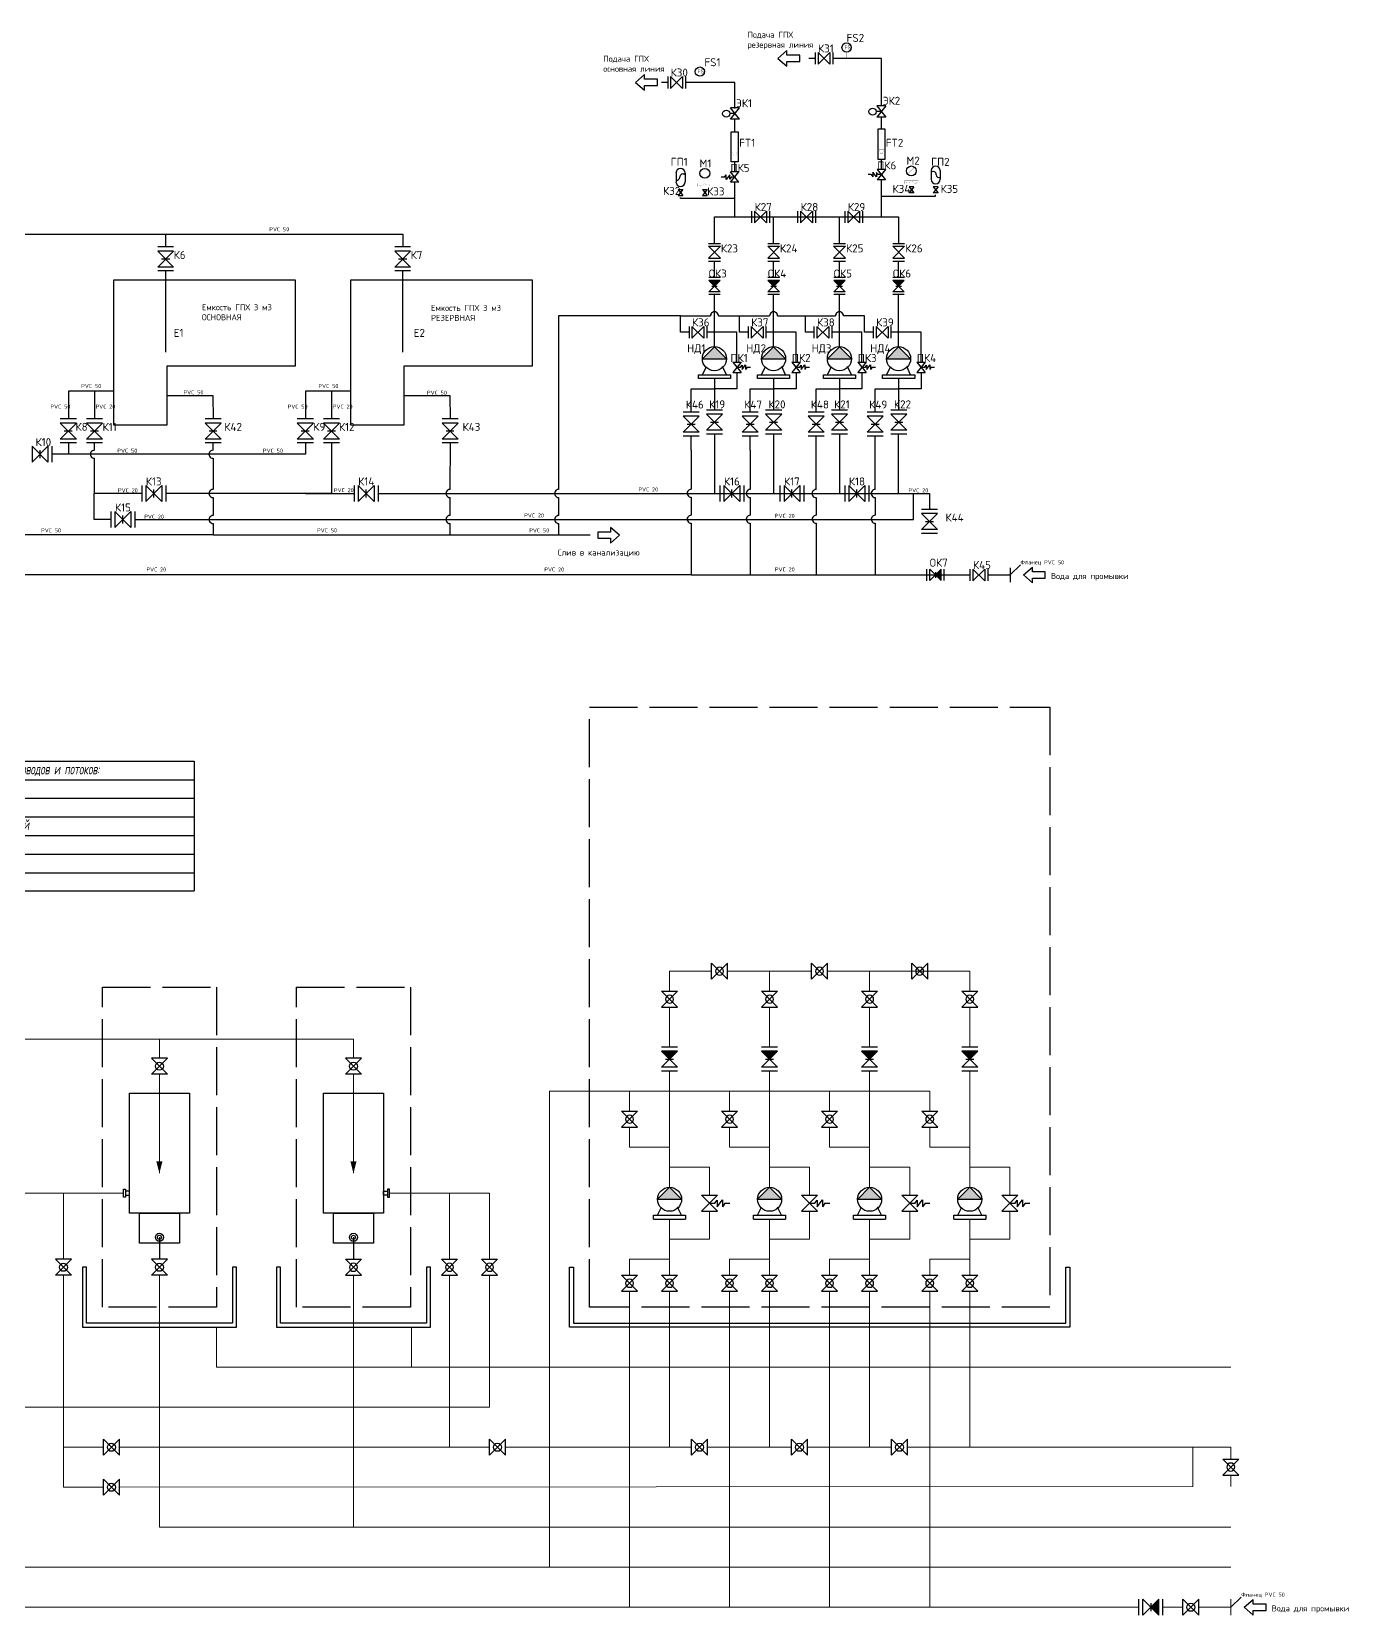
# Model space of a CAD drawing. Header units: inches. Extents: x -4741 to 102479, y -22242 to 39392.
# Drawn here: x 14401 to 47280, y -22242 to 17348 of the extents above; entities that cross this region are included whole.
import ezdxf

# ---------------------------------------------------------------- set-up
doc = ezdxf.new("R2010")
doc.units = ezdxf.units.IN
doc.header["$MEASUREMENT"] = 0
doc.linetypes.add('ACAD_ISO02W100', pattern=[15, 12, -3])
for name, color, linetype in [('PDF _0', 7, 'Continuous'), ('PDF _Надписи', 7, 'Continuous'), ('система', 1, 'Continuous')]:
    doc.layers.add(name, color=color, linetype=linetype)
for name, color, linetype, lineweight, true_color in [('В1+', 7, 'Continuous', 0, 0x0080ff), ('К1+', 7, 'Continuous', 0, 0xc85014), ('К2+', 7, 'Continuous', 0, 0xf0503c), ('К3+', 7, 'Continuous', 0, 0x823c3c), ('Р1+', 7, 'Continuous', 0, 0xff0080), ('Р2+', 7, 'Continuous', 0, 0xff80ff)]:
    doc.layers.add(name, color=color, linetype=linetype, lineweight=lineweight, true_color=true_color)
doc.styles.add('Eskd знаки', font='eskd.shx', dxfattribs={"width": 0.8, "oblique": 10})
doc.styles.add('Simplex25.085.15', font='isocpeur.ttf', dxfattribs={"height": 2.5})
doc.styles.add('гостб', font='', dxfattribs={"height": 2.5})
doc.styles.get('гостб').set_extended_font_data('GOST type B')

# ---------------------------------------------------------------- blocks, each defined once
blk = doc.blocks.new('Ёмкость №2')
for points in [[(-750, 1500), (750, 1500), (750, -1500), (-750, -1500)], [(750, -950), (850, -950), (850, -1050), (750, -1050)], [(900, -900), (850, -900), (850, -1100), (900, -1100)], [(-500, -1500), (500, -1500), (500, -2250), (-500, -2250)]]:
    blk.add_lwpolyline(points, close=True)
for radius in [100, 50]:
    blk.add_circle((0, -2100), radius)
blk = doc.blocks.new('*T6')
at = {"color": 0, "linetype": 'ByBlock', "lineweight": -2, "transparency": 16777216}
for p, q in [((0, 0), (10000, 0)), ((0, 0), (0, -467)), ((10000, 0), (10000, -3244)), ((1000, -467), (10000, -467)), ((1000, -922), (10000, -922)), ((1000, -1389), (10000, -1389)), ((1000, -1856), (10000, -1856)), ((1000, -2322), (10000, -2322)), ((1000, -2789), (10000, -2789)), ((1000, -3244), (10000, -3244))]:
    blk.add_line(p, q, dxfattribs=at)
at = {"color": 7, "linetype": 'ByBlock', "lineweight": 15, "transparency": 16777216}
for p, q in [((0, -467), (1000, -467)), ((0, -467), (0, -3244)), ((1000, -467), (1000, -3244)), ((0, -922), (1000, -922)), ((0, -1389), (1000, -1389)), ((0, -1856), (1000, -1856)), ((0, -2322), (1000, -2322)), ((0, -2789), (1000, -2789)), ((0, -3244), (1000, -3244))]:
    blk.add_line(p, q, dxfattribs=at)
at = {"color": 0, "transparency": 16777216, "style": 'Eskd знаки'}
for s, insert, char_height, width, attachment_point in [('Условные обозначения трубопроводов и потоков:', (5000, -233), 266.67, 9997.82, 5), ('К1', (500, -694), 266.7, 910, 5), ('Сливная труба', (1100, -694), 266.67, 8800.02, 4), ('К2', (500, -1156), 266.7, 910, 5), ('Слив с поддона ёмкостей', (1100, -1156), 266.67, 8800.02, 4), ('К3', (500, -1622), 266.7, 910, 5), ('Промывка стендов + опорожнение ёмкостей', (1100, -1622), 266.67, 8800.02, 4), ('Р1', (500, -2089), 266.7, 910, 5), ('Приём ГПХ', (1100, -2089), 266.7, 8800.02, 4), ('Р2', (500, -2556), 266.7, 910, 5), ('Выдача ГПХ', (1100, -2556), 266.7, 8800.02, 4), ('В1', (500, -3017), 266.7, 910, 5), ('Водоснабжение', (1100, -3017), 266.67, 8800.02, 4)]:
    blk.add_mtext(s, dxfattribs=dict(at, insert=insert, char_height=char_height, width=width, attachment_point=attachment_point))
blk = doc.blocks.new('Кран шаровой')
for p, q in [((-200, 200), (-200, -200)), ((200, -200), (-200, 200)), ((200, 200), (-200, -200)), ((200, 200), (200, -200))]:
    blk.add_line(p, q)
blk.add_circle((0, 0), 100)
blk = doc.blocks.new('Емкость №1')
for points in [[(-750, 1500), (750, 1500), (750, -1500), (-750, -1500)], [(-900, -900), (-850, -900), (-850, -1100), (-900, -1100)], [(-750, -950), (-850, -950), (-850, -1050), (-750, -1050)], [(-500, -1500), (500, -1500), (500, -2250), (-500, -2250)]]:
    blk.add_lwpolyline(points, close=True)
for radius in [100, 50]:
    blk.add_circle((0, -2100), radius)
blk = doc.blocks.new('Насос')
h = blk.add_hatch(color=256)
h.dxf.hatch_style = 1
h.paths.add_polyline_path([(299, 0), (0, 300), (-299, 0)])
for p, q in [((-300, 0), (300, 0)), ((-300, -400), (-200, -200)), ((300, -400), (200, -200)), ((-400, -500), (-400, -400)), ((-400, -400), (400, -400)), ((-400, -500), (400, -500)), ((400, -400), (400, -500))]:
    blk.add_line(p, q)
at = {"ltscale": 10}
for q in [(-299, 0), (299, 0)]:
    blk.add_line((0, 300), q, dxfattribs=at)
blk.add_circle((0, 0), 300)
blk = doc.blocks.new('Обратный клапан')
h = blk.add_hatch(color=256)
h.dxf.hatch_style = 1
h.paths.add_polyline_path([(-200, 200), (-200, -200), (0, 0)])
for p, q in [((-300, 200), (-300, -200)), ((-200, 200), (-200, -200)), ((-200, -200), (200, 200)), ((-200, 200), (200, -200)), ((0, -100), (0, 100)), ((200, 200), (200, -200)), ((300, 200), (300, -200))]:
    blk.add_line(p, q)

msp = doc.modelspace()

# ---------------------------------------------------------------- linework, layer by layer
for p, q in [((33045, 16681), (33270, 16877)), ((33045, 16681), (33270, 16485)), ((33270, 16759), (33270, 16877)), ((33594, 16759), (33270, 16759)), ((33594, 16603), (33594, 16759)), ((29495, 16079), (29719, 16275)), ((29719, 16157), (29719, 16275)), ((33270, 16485), (33270, 16603)), ((33270, 16603), (33594, 16603)), ((29495, 16079), (29719, 15883)), ((30043, 16157), (29719, 16157)), ((29719, 15883), (29719, 16002)), ((29719, 16002), (30043, 16002)), ((30043, 16002), (30043, 16157)), ((30617, 13176), (30617, 13206)), ((36991, 13238), (36991, 13268)), ((30616, 10244), (27570, 10244)), ((27570, 10244), (27570, 6883)), ((30616, 9833), (30616, 10244)), ((30616, 10244), (31365, 10244)), ((31566, 10244), (32093, 10244)), ((32093, 9833), (32093, 10244)), ((32093, 10244), (32843, 10244)), ((33044, 10245), (34489, 10244)), ((33739, 9833), (33739, 10245)), ((35217, 10244), (34689, 10245)), ((35217, 9833), (35217, 10244)), ((30829, 9833), (30616, 9833)), ((31465, 9833), (31274, 9833)), ((32306, 9833), (32093, 9833)), ((32943, 9833), (32752, 9833)), ((33952, 9833), (33739, 9833)), ((34589, 9833), (34398, 9833)), ((35430, 9833), (35217, 9833)), ((36067, 9833), (35876, 9833)), ((27570, 6883), (27570, 5903)), ((27570, 5702), (27570, 5252)), ((28870, 4837), (28546, 4837)), ((28546, 4837), (28546, 4682)), ((28870, 4955), (28870, 4837)), ((29095, 4760), (28870, 4955)), ((29095, 4760), (28870, 4564)), ((28546, 4682), (28870, 4682)), ((28870, 4682), (28870, 4564)), ((38852, 3767), (39112, 4019)), ((39185, 3767), (39409, 3963)), ((39409, 3844), (39409, 3963)), ((39185, 3767), (39409, 3571)), ((39733, 3844), (39409, 3844)), ((39409, 3571), (39409, 3689)), ((39409, 3689), (39733, 3689)), ((39733, 3689), (39733, 3844)), ((44368, -22042), (44628, -21790)), ((44701, -22042), (44925, -21846)), ((44701, -22042), (44925, -22238)), ((44925, -21964), (44925, -21846)), ((45249, -21964), (44925, -21964)), ((44925, -22238), (44925, -22120)), ((44925, -22120), (45249, -22120)), ((45249, -22120), (45249, -21964))]:
    msp.add_line(p, q)
at = {"color": 217, "true_color": 0x93278f}
for p, q in [((33978, 16681), (33820, 16681)), ((35638, 16681), (34424, 16681)), ((35638, 15490), (35638, 16681)), ((30296, 16079), (30137, 16079)), ((31971, 16079), (30741, 16079)), ((31971, 15427), (31971, 16079)), ((31971, 13842), (31971, 14097)), ((35638, 13904), (35638, 14159)), ((31971, 13176), (30617, 13176)), ((35638, 13238), (36991, 13238)), ((17749, 11142), (17749, 9332)), ((23671, 11142), (23671, 9332)), ((31465, 9472), (31465, 10774)), ((32943, 9472), (32943, 10774)), ((34589, 9472), (34589, 10774)), ((36067, 9472), (36067, 10774)), ((32027, 9833), (31465, 9833)), ((32027, 9090), (32027, 9833)), ((33505, 9833), (32943, 9833)), ((33505, 9090), (33505, 9833)), ((35150, 9833), (34589, 9833)), ((35150, 9090), (35150, 9833)), ((36628, 9833), (36067, 9833)), ((36628, 9090), (36628, 9833)), ((32027, 8831), (32027, 8423)), ((33505, 8831), (33505, 8423)), ((35150, 8831), (35150, 8423)), ((36628, 8831), (36628, 8423)), ((15971, 8365), (15318, 8365)), ((15318, 8365), (15318, 7666)), ((21893, 8365), (21241, 8365)), ((21241, 8365), (21241, 7666)), ((32027, 8423), (31465, 8423)), ((33505, 8423), (32943, 8423)), ((35150, 8423), (34589, 8423)), ((36628, 8423), (36067, 8423)), ((21241, 6784), (14908, 6783)), ((15318, 7066), (15318, 6783)), ((15971, 6883), (15971, 7066)), ((21893, 7066), (21893, 5803)), ((15966, 6682), (15966, 5803)), ((15966, 5152), (15966, 5803)), ((17151, 5803), (15966, 5803)), ((21889, 5803), (17751, 5803)), ((21241, 5803), (22458, 5803)), ((23058, 5803), (23638, 5803)), ((36067, 5803), (36837, 5803)), ((36440, 5152), (36440, 5803)), ((36837, 5803), (36837, 5403)), ((16380, 5152), (15966, 5152)), ((16980, 5152), (36440, 5152))]:
    msp.add_line(p, q, dxfattribs=at)
for points, const_width in [([(34764, 16836), (34764, 16681)], 2.34), ([(31096, 16234), (31096, 16079)], 2.34), ([(31918, 14340), (32027, 14340), (32000, 14248), (31942, 14248), (31918, 14340)], 2.29), ([(35690, 14402), (35581, 14402), (35609, 14311), (35667, 14311), (35690, 14402)], 2.29), ([(31175, 13742), (31295, 13863), (31295, 13823)], 2.49), ([(31256, 13863), (31295, 13863), (31175, 13742)], 2.49), ([(36442, 13900), (36442, 13939), (36321, 13818)], 2.49), ([(36321, 13818), (36442, 13939), (36402, 13939)], 2.49), ([(31048, 13558), (31118, 13483), (31222, 13558), (31308, 13483), (31395, 13558)], 2.49), ([(31222, 13558), (31222, 13683)], 2.49), ([(31222, 13403), (31222, 13483)], 2.49), ([(36561, 13620), (36491, 13546), (36387, 13620), (36300, 13546), (36214, 13620)], 2.49), ([(36387, 13620), (36387, 13745)], 2.49), ([(36387, 13466), (36387, 13546)], 2.49), ([(31222, 13176), (31222, 13255)], 2.49), ([(36387, 13238), (36387, 13318)], 2.49)]:
    msp.add_lwpolyline(points, dxfattribs=dict(const_width=const_width))
for points in [[(31971, 14847), (31971, 15147)], [(35638, 14909), (35638, 15209)], [(31971, 12716), (31971, 13583)], [(35638, 12716), (35638, 13645)], [(31465, 12056), (31465, 12716), (36067, 12716), (36067, 12056)], [(32943, 12056), (32943, 12716)], [(34589, 12056), (34589, 12716)], [(11308, 11773), (11308, 12287), (23673, 12287), (23673, 11965)], [(17749, 12287), (17749, 11965)], [(32943, 11202), (32943, 11601)], [(34589, 11202), (34589, 11601)], [(36067, 11202), (36067, 11601)], [(17749, 11365), (17749, 11142)], [(23671, 11365), (23671, 11142)], [(16452, 8365), (15971, 8365), (15971, 7666)], [(22375, 8365), (21893, 8365), (21893, 7666)], [(31465, 8674), (31465, 7887)], [(32943, 8674), (32943, 7887)], [(34589, 8674), (34589, 7887)], [(36067, 8674), (36067, 7887)], [(23058, 5803), (36067, 5803), (36067, 7287)], [(31465, 7287), (31465, 5803)], [(32943, 7287), (32943, 5803)], [(34589, 7287), (34589, 5803)], [(21241, 7066), (21241, 6783)]]:
    msp.add_lwpolyline(points, dxfattribs=at)
at = {"color": 243, "true_color": 0xee4f84, "const_width": 3.31}
for points in [[(31982, 15301), (31982, 15298)], [(35639, 15348), (35639, 15351)]]:
    msp.add_lwpolyline(points, dxfattribs=at)
for points in [[(31880, 14847), (32061, 14847), (32061, 14097), (31880, 14097)], [(35729, 14909), (35548, 14909), (35548, 14159), (35729, 14159)], [(19418, -13542), (19418, -14942), (15768, -14942), (15768, -13542), (15668, -13542), (15668, -15042), (19518, -15042), (19518, -13542)], [(24268, -13542), (24268, -14942), (20618, -14942), (20618, -13542), (20518, -13542), (20518, -15042), (24368, -15042), (24368, -13542)], [(27943, -13542), (27943, -14942), (40243, -14942), (40243, -13542), (40343, -13542), (40343, -15042), (27843, -15042), (27843, -13542)]]:
    msp.add_lwpolyline(points, close=True)
at = {"color": 0, "const_width": 1.71}
for points in [[(30617, 13206), (30617, 13480)], [(36991, 13268), (36991, 13543)]]:
    msp.add_lwpolyline(points, dxfattribs=at)
at = {"const_width": 2.49}
for points in [[(31048, 13558), (31395, 13558), (31395, 13483), (31048, 13483)], [(36561, 13620), (36214, 13620), (36214, 13546), (36561, 13546)]]:
    msp.add_lwpolyline(points, close=True, dxfattribs=at)
at = {"linetype": 'ACAD_ISO02W100', "ltscale": 100}
for points in [[(28343, 458), (39843, 458), (39843, -14542), (28343, -14542)], [(16168, -6542), (19018, -6542), (19018, -14542), (16168, -14542)], [(21018, -6542), (23868, -6542), (23868, -14542), (21018, -14542)]]:
    msp.add_lwpolyline(points, close=True, dxfattribs=at)
for points in [[(17593, -10892, 154, 0, 0), (17593, -11192, 0, 0, 0)], [(22443, -10892, 154, 0, 0), (22443, -11192, 0, 0, 0)]]:
    msp.add_lwpolyline(points, format="xyseb")
for points in [[(17593, -12792), (17593, -13342)], [(22443, -12792), (22443, -13342)]]:
    msp.add_lwpolyline(points)
for centre, radius in [((34767, 16951), 116), ((31100, 16349), 116), ((31224, 13805), 123), ((36385, 13868), 123)]:
    msp.add_circle(centre, radius)
at = {"color": 217, "true_color": 0x93278f}
msp.add_arc((15970, 6783), 100, 89.7474, 270.2526, dxfattribs=at)
at = {"layer": 'PDF _0', "lineweight": 25}
for points in [[(33978, 16829), (33978, 16533)], [(34424, 16829), (34424, 16533)], [(30296, 16227), (30296, 15931)], [(30741, 16227), (30741, 15931)], [(32393, 12864), (32393, 12567)], [(32839, 12864), (32839, 12567)], [(33543, 12864), (33543, 12567)], [(33989, 12864), (33989, 12567)], [(34721, 12864), (34721, 12567)], [(35167, 12864), (35167, 12567)], [(17949, 11965), (17550, 11965)], [(23872, 11965), (23473, 11965)], [(31317, 12056), (31614, 12056)], [(32795, 12056), (33091, 12056)], [(34441, 12056), (34737, 12056)], [(35919, 12056), (36215, 12056)], [(17649, 11665), (17850, 11665)], [(23572, 11665), (23773, 11665)], [(31317, 11610), (31614, 11610)], [(32795, 11610), (33091, 11610)], [(34441, 11610), (34737, 11610)], [(35919, 11610), (36215, 11610)], [(17949, 11365), (17550, 11365)], [(23872, 11365), (23473, 11365)], [(31609, 11202), (31322, 11202)], [(33087, 11202), (32800, 11202)], [(34731, 11202), (34447, 11202)], [(36209, 11202), (35924, 11202)], [(31609, 10774), (31322, 10774)], [(31395, 10988), (31536, 10988)], [(33087, 10774), (32800, 10774)], [(32872, 10988), (33014, 10988)], [(34731, 10774), (34447, 10774)], [(34517, 10988), (34661, 10988)], [(36209, 10774), (35924, 10774)], [(35995, 10988), (36139, 10988)], [(30829, 9981), (30829, 9685)], [(31274, 9981), (31274, 9685)], [(32306, 9981), (32306, 9685)], [(32752, 9981), (32752, 9685)], [(33952, 9981), (33952, 9685)], [(34398, 9981), (34398, 9685)], [(35430, 9981), (35430, 9685)], [(35876, 9981), (35876, 9685)], [(35767, 9172), (36367, 9172), (36067, 9472), (35770, 9172)], [(31165, 8773), (31264, 8974)], [(31765, 8773), (31666, 8974)], [(32643, 8773), (32742, 8974)], [(33243, 8773), (33144, 8974)], [(34289, 8773), (34391, 8974)], [(34889, 8773), (34790, 8974)], [(35767, 8773), (35869, 8974)], [(36367, 8773), (36268, 8974)], [(15519, 7666), (15117, 7666)], [(16172, 7666), (15770, 7666)], [(19136, 7666), (18734, 7666)], [(21442, 7666), (21040, 7666)], [(22094, 7666), (21692, 7666)], [(25059, 7666), (24657, 7666)], [(31080, 7837), (30681, 7837)], [(30780, 7537), (30981, 7537)], [(31666, 7887), (31264, 7887)], [(31366, 7587), (31564, 7587)], [(32558, 7837), (32159, 7837)], [(32258, 7537), (32459, 7537)], [(33144, 7887), (32742, 7887)], [(32844, 7587), (33042, 7587)], [(34206, 7837), (33805, 7837)], [(33906, 7537), (34105, 7537)], [(34790, 7887), (34391, 7887)], [(34490, 7587), (34691, 7587)], [(35684, 7837), (35283, 7837)], [(35384, 7537), (35583, 7537)], [(36268, 7887), (35869, 7887)], [(35968, 7587), (36169, 7587)], [(15216, 7366), (15415, 7366)], [(15872, 7366), (16070, 7366)], [(18833, 7366), (19031, 7366)], [(21139, 7366), (21337, 7366)], [(21794, 7366), (21992, 7366)], [(24756, 7366), (24954, 7366)], [(31080, 7237), (30681, 7237)], [(31666, 7287), (31264, 7287)], [(32558, 7237), (32159, 7237)], [(33144, 7287), (32742, 7287)], [(34206, 7237), (33805, 7237)], [(34790, 7287), (34391, 7287)], [(35684, 7237), (35283, 7237)], [(36268, 7287), (35869, 7287)], [(14610, 6687), (14610, 6885)], [(14908, 6984), (14908, 6582)], [(15519, 7066), (15117, 7066)], [(16172, 7066), (15770, 7066)], [(19136, 7066), (18734, 7066)], [(21442, 7066), (21040, 7066)], [(22094, 7066), (21692, 7066)], [(25059, 7066), (24657, 7066)], [(17151, 6004), (17151, 5602)], [(17751, 6004), (17751, 5602)], [(22458, 6004), (22458, 5602)], [(23058, 6004), (23058, 5602)], [(31599, 6004), (31599, 5602)], [(32199, 6004), (32199, 5602)], [(33102, 6004), (33102, 5602)], [(33701, 6004), (33701, 5602)], [(34721, 6004), (34721, 5602)], [(35321, 6004), (35321, 5602)], [(17451, 5704), (17451, 5902)], [(22758, 5704), (22758, 5902)], [(31899, 5704), (31899, 5902)], [(33402, 5704), (33402, 5902)], [(35021, 5704), (35021, 5902)], [(16380, 5353), (16380, 4951)], [(16680, 5053), (16680, 5251)], [(16980, 5353), (16980, 4951)], [(37035, 5403), (36636, 5403)], [(37035, 4803), (36636, 4803)], [(36735, 5103), (36936, 5103)], [(36775, 3623), (36774, 3908)], [(36988, 3838), (36989, 3695)], [(37203, 3625), (37202, 3910)], [(37850, 3915), (37850, 3618)], [(38296, 3915), (38296, 3618)]]:
    msp.add_lwpolyline(points, dxfattribs=at)
for points in [[(34350, 16829), (34350, 16533), (34052, 16829), (34052, 16533)], [(30668, 16227), (30668, 15931), (30369, 16227), (30369, 15931)], [(32765, 12864), (32765, 12567), (32467, 12864), (32467, 12567)], [(33915, 12864), (33915, 12567), (33617, 12864), (33617, 12567)], [(35093, 12864), (35093, 12567), (34795, 12864), (34795, 12567)], [(31317, 11982), (31614, 11982), (31317, 11684), (31614, 11684)], [(32795, 11982), (33091, 11982), (32795, 11684), (33091, 11684)], [(34441, 11982), (34737, 11982), (34441, 11684), (34737, 11684)], [(35919, 11982), (36215, 11982), (35919, 11684), (36215, 11684)], [(17949, 11464), (17550, 11464), (17949, 11863), (17550, 11863)], [(23872, 11464), (23473, 11464), (23872, 11863), (23473, 11863)], [(31609, 10844), (31322, 10844), (31609, 11129), (31322, 11129)], [(33087, 10844), (32800, 10844), (33087, 11129), (32800, 11129)], [(34731, 10844), (34447, 10844), (34731, 11129), (34447, 11129)], [(36209, 10844), (35924, 10844), (36209, 11129), (35924, 11129)], [(31201, 9981), (31201, 9685), (30902, 9981), (30902, 9685)], [(32678, 9981), (32678, 9685), (32380, 9981), (32380, 9685)], [(34324, 9981), (34324, 9685), (34026, 9981), (34026, 9685)], [(35802, 9981), (35802, 9685), (35504, 9981), (35504, 9685)], [(31765, 9172), (31465, 9472), (31165, 9172)], [(33243, 9172), (32943, 9472), (32643, 9172)], [(34889, 9172), (34589, 9472), (34289, 9172)], [(31864, 8674), (31066, 8674), (31066, 8773), (31864, 8773)], [(33342, 8674), (32544, 8674), (32544, 8773), (33342, 8773)], [(34991, 8674), (34190, 8674), (34190, 8773), (34991, 8773)], [(36469, 8674), (35668, 8674), (35668, 8773), (36469, 8773)], [(15519, 7165), (15117, 7165), (15519, 7565), (15117, 7565)], [(16172, 7165), (15770, 7165), (16172, 7565), (15770, 7565)], [(19136, 7165), (18734, 7165), (19136, 7565), (18734, 7565)], [(21442, 7165), (21040, 7165), (21442, 7565), (21040, 7565)], [(22094, 7165), (21692, 7165), (22094, 7565), (21692, 7565)], [(25059, 7165), (24657, 7165), (25059, 7565), (24657, 7565)], [(31080, 7336), (30681, 7336), (31080, 7738), (30681, 7738)], [(31666, 7386), (31264, 7386), (31666, 7787), (31264, 7787)], [(32558, 7336), (32159, 7336), (32558, 7738), (32159, 7738)], [(33144, 7386), (32742, 7386), (33144, 7787), (32742, 7787)], [(34206, 7336), (33805, 7336), (34206, 7738), (33805, 7738)], [(34790, 7386), (34391, 7386), (34790, 7787), (34391, 7787)], [(35684, 7336), (35283, 7336), (35684, 7738), (35283, 7738)], [(36268, 7386), (35869, 7386), (36268, 7787), (35869, 7787)], [(14809, 6984), (14809, 6582), (14410, 6984), (14410, 6582)], [(17652, 6004), (17652, 5602), (17253, 6004), (17253, 5602)], [(22959, 6004), (22959, 5602), (22560, 6004), (22560, 5602)], [(32100, 6004), (32100, 5602), (31701, 6004), (31701, 5602)], [(33602, 6004), (33602, 5602), (33203, 6004), (33203, 5602)], [(35222, 6004), (35222, 5602), (34823, 6004), (34823, 5602)], [(16881, 5353), (16881, 4951), (16482, 5353), (16482, 4951)], [(37035, 4902), (36636, 4902), (37035, 5304), (36636, 5304)], [(36846, 3624), (36845, 3909), (37131, 3625), (37130, 3910)], [(38222, 3915), (38222, 3618), (37924, 3915), (37924, 3618)]]:
    msp.add_lwpolyline(points, close=True, dxfattribs=at)
for centre in [(31463, 9173), (32941, 9173), (34587, 9173), (36065, 9173)]:
    msp.add_circle(centre, 301, dxfattribs=at)
at = {"layer": 'PDF _0', "transparency": 33554559}
for points in [[(31322, 11129), (31609, 11129), (31465, 10988)], [(32800, 11129), (33087, 11129), (32943, 10988)], [(34447, 11129), (34731, 11129), (34588, 10988)], [(35924, 11129), (36209, 11129), (36066, 10988)], [(31465, 9472), (31765, 9172), (31165, 9172)], [(32943, 9472), (33243, 9172), (32643, 9172)], [(34589, 9472), (34889, 9172), (34289, 9172)], [(36067, 9472), (36367, 9172), (35770, 9172)], [(37130, 3910), (37131, 3625), (36989, 3768)]]:
    msp.add_solid(points, dxfattribs=at)
at = {"layer": 'PDF _Надписи', "lineweight": 25}
for p, q in [((17782, 8250), (18932, 8250)), ((18932, 8250), (18935, 7666)), ((23704, 8250), (24855, 8250)), ((24855, 8250), (24858, 7666)), ((18933, 6883), (18933, 7066)), ((24858, 7066), (24855, 5903)), ((18933, 6682), (18933, 5903)), ((18933, 5702), (18933, 5252)), ((24855, 5702), (24855, 5252)), ((27571, 5702), (27571, 5252)), ((18933, 4770), (10340, 4770)), ((18933, 5052), (18933, 4770)), ((18933, 4770), (28355, 4770)), ((24855, 5052), (24855, 4770)), ((27570, 5052), (27570, 4770))]:
    msp.add_line(p, q, dxfattribs=at)
at = {"layer": 'PDF _Надписи', "color": 175, "lineweight": 25, "true_color": 0x4554a5}
for p, q in [((30882, 3767), (9661, 3767)), ((38296, 3767), (38852, 3767)), ((38852, 3945), (38852, 3588))]:
    msp.add_line(p, q, dxfattribs=at)
at = {"layer": 'PDF _Надписи', "lineweight": 25}
msp.add_lwpolyline([(31465, 11202), (31465, 11601)], dxfattribs=at)
for points in [[(16452, 8985), (16452, 11142), (20985, 11142), (20985, 8985), (17782, 8985), (17782, 7515), (16452, 7512)], [(22375, 8985), (22375, 11142), (26908, 11142), (26908, 8985), (23704, 8985), (23704, 7515), (22375, 7512)]]:
    msp.add_lwpolyline(points, close=True, dxfattribs=at)
at = {"layer": 'PDF _Надписи', "color": 175, "lineweight": 25, "true_color": 0x4554a5}
for points in [[(30882, 7837), (30882, 8423), (31465, 8423)], [(32360, 7837), (32360, 8423), (32943, 8423)], [(34006, 7837), (34006, 8423), (34589, 8423)], [(35483, 7837), (35483, 8423), (36067, 8423)], [(30882, 6882), (30882, 7237)], [(32360, 6882), (32360, 7237)], [(34006, 5903), (34006, 7237)], [(35483, 5904), (35483, 7237)], [(30882, 6882), (30882, 5909)], [(32360, 6882), (32360, 5903)], [(30882, 5708), (30882, 5258)], [(32360, 5702), (32360, 5258)], [(30882, 5057), (30882, 3767), (37850, 3767)], [(32360, 5057), (32360, 3767)], [(34006, 5057), (34006, 3767)], [(35483, 5057), (35483, 3767)]]:
    msp.add_lwpolyline(points, dxfattribs=at)
for points in [[(34004, 5903, 1.004419), (34006, 5702), (34006, 5258)], [(35482, 5904, 1.004419), (35483, 5703), (35483, 5258)]]:
    msp.add_lwpolyline(points, format="xyb", dxfattribs=at)
at = {"layer": 'PDF _Надписи', "lineweight": 25}
for centre, start, end in [((31465, 10245), 359.7474, 180.2526), ((32943, 10245), 359.7474, 180.2526), ((34589, 10245), 359.7474, 180.2526), ((18932, 6783), 89.7474, 270.2526), ((18932, 5803), 89.7474, 270.2526), ((24855, 5803), 89.7474, 270.2526), ((27570, 5803), 89.7474, 270.2526), ((18933, 5152), 89.7474, 270.2526), ((24855, 5152), 89.7474, 270.2526), ((27571, 5152), 89.7474, 270.2526)]:
    msp.add_arc(centre, 100, start, end, dxfattribs=at)
at = {"layer": 'PDF _Надписи', "color": 175, "lineweight": 25, "true_color": 0x4554a5}
for centre in [(30882, 5808), (32360, 5803), (30882, 5158), (32360, 5158), (34006, 5158), (35483, 5158)]:
    msp.add_arc(centre, 100, 89.7474, 270.2526, dxfattribs=at)
at = {"layer": 'В1+'}
for points in [[(30343, -13342), (29343, -13342), (29343, -13742)], [(32843, -13342), (31843, -13342), (31843, -13742)], [(35343, -13342), (34343, -13342), (34343, -13742)], [(37843, -13342), (36843, -13342), (36843, -13742)], [(29343, -14142), (29343, -22042)], [(31843, -14142), (31843, -22042)], [(34343, -14142), (34343, -22042)], [(36843, -14142), (36843, -22042)], [(2993, -19742), (2993, -22042), (42068, -22042)], [(42668, -22042), (43168, -22042)], [(43568, -22042), (44368, -22042)], [(44368, -21842), (44368, -22242)]]:
    msp.add_lwpolyline(points, dxfattribs=at)
at = {"layer": 'К1+'}
for points in [[(36843, -9642), (36843, -9142), (27343, -9142), (27343, -21042)], [(29343, -9642), (29343, -9142)], [(31843, -9642), (31843, -9142)], [(34343, -9642), (34343, -9142)], [(30343, -10542), (29343, -10542), (29343, -10042)], [(32843, -10542), (31843, -10542), (31843, -10042)], [(35343, -10542), (34343, -10542), (34343, -10042)], [(37843, -10542), (36843, -10542), (36843, -10042)], [(44368, -21042), (4993, -21042), (4993, -13742)]]:
    msp.add_lwpolyline(points, dxfattribs=at)
at = {"layer": 'К2+'}
for points in [[(19018, -15042), (19018, -16042), (44368, -16042)], [(23893, -15042), (23893, -16042)]]:
    msp.add_lwpolyline(points, dxfattribs=at)
at = {"layer": 'К3+'}
for points in [[(44368, -20042), (17593, -20042), (17593, -13742)], [(22443, -13742), (22443, -20042)]]:
    msp.add_lwpolyline(points, dxfattribs=at)
at = {"layer": 'Р1+'}
for points in [[(6993, -8317), (6993, -7842), (22443, -7842), (22443, -8317)], [(17593, -8317), (17593, -7842)], [(17593, -8717), (17593, -11192)], [(22443, -8717), (22443, -11192)]]:
    msp.add_lwpolyline(points, dxfattribs=at)
at = {"layer": 'Р2+'}
for points in [[(30343, -6142), (30343, -6642)], [(31393, -6142), (30343, -6142)], [(33893, -6142), (31793, -6142)], [(32843, -6142), (32843, -6642)], [(37843, -6142), (34293, -6142)], [(35343, -6142), (35343, -6642)], [(37843, -6142), (37843, -6642)], [(30343, -7042), (30343, -8042)], [(32843, -7042), (32843, -8042)], [(35343, -7042), (35343, -8042)], [(37843, -7042), (37843, -8042)], [(30343, -8642), (30343, -11542)], [(32843, -8642), (32843, -11542)], [(35343, -8642), (35343, -11542)], [(37843, -8642), (37843, -11542)], [(30343, -11042), (31343, -11042), (31343, -11742)], [(32843, -11042), (33843, -11042), (33843, -11742)], [(35343, -11042), (36343, -11042), (36343, -11742)], [(37843, -11042), (38843, -11042), (38843, -11742)], [(16693, -11692), (14193, -11692), (14193, -13342)], [(15193, -11692), (15193, -13342)], [(23343, -11692), (25843, -11692), (25843, -13342)], [(24843, -11692), (24843, -13342)], [(31343, -12142), (31343, -12842), (30343, -12842)], [(33843, -12142), (33843, -12842), (32843, -12842)], [(36343, -12142), (36343, -12842), (35343, -12842)], [(38843, -12142), (38843, -12842), (37843, -12842)], [(30343, -12342), (30343, -13742)], [(32843, -12342), (32843, -13742)], [(35343, -12342), (35343, -13742)], [(37843, -12342), (37843, -13742)], [(12793, -17042), (25843, -17042), (25843, -13742)], [(16193, -19042), (15193, -19042), (15193, -13742)], [(24843, -13742), (24843, -18042)], [(30343, -14142), (30343, -18042)], [(32843, -14142), (32843, -18042)], [(35343, -14142), (35343, -18042)], [(37843, -14142), (37843, -18042)], [(16193, -18042), (15193, -18042)], [(43416, -18042), (43416, -19025), (16593, -19042)], [(25843, -18042), (16593, -18042)], [(26243, -18042), (30890, -18042)], [(31290, -18042), (33390, -18042)], [(33790, -18042), (35890, -18042)], [(36290, -18042), (44368, -18042), (44368, -18334)], [(44368, -19025), (44368, -18734)]]:
    msp.add_lwpolyline(points, dxfattribs=at)
at = {"layer": 'система', "color": 7}
for p, q in [((35751, 15490), (35525, 15490)), ((35525, 15490), (35751, 15209)), ((35751, 15490), (35525, 15209)), ((31981, 15299), (31847, 15299)), ((32093, 15440), (31868, 15440)), ((31868, 15159), (32093, 15440)), ((32093, 15159), (31868, 15440)), ((32093, 15159), (31868, 15159)), ((35638, 15349), (35504, 15349)), ((35751, 15209), (35525, 15209)), ((35742, 13904), (35534, 13904)), ((35742, 13904), (35534, 13645)), ((35534, 13904), (35742, 13645)), ((31715, 13713), (31636, 13713)), ((31715, 13713), (31755, 13771)), ((31845, 13773), (31755, 13655)), ((31755, 13655), (31755, 13771)), ((31845, 13659), (31845, 13773)), ((31881, 13713), (31845, 13659)), ((32075, 13842), (31867, 13842)), ((32075, 13583), (31867, 13842)), ((31867, 13583), (32075, 13842)), ((32075, 13583), (31867, 13583)), ((31971, 13713), (31881, 13713)), ((35383, 13775), (35303, 13775)), ((35383, 13775), (35422, 13717)), ((35512, 13715), (35422, 13832)), ((35422, 13832), (35422, 13717)), ((35512, 13829), (35512, 13715)), ((35549, 13775), (35512, 13829)), ((35742, 13645), (35534, 13645)), ((35638, 13775), (35549, 13775)), ((36447, 13466), (36328, 13466)), ((36447, 13466), (36328, 13318)), ((36328, 13466), (36447, 13318)), ((37051, 13466), (36932, 13466)), ((37051, 13466), (36932, 13318)), ((36932, 13466), (37051, 13318)), ((30558, 13403), (30677, 13403)), ((30558, 13403), (30677, 13255)), ((30677, 13403), (30558, 13255)), ((30558, 13255), (30677, 13255)), ((31162, 13403), (31281, 13403)), ((31162, 13403), (31281, 13255)), ((31281, 13403), (31162, 13255)), ((31162, 13255), (31281, 13255)), ((36447, 13318), (36328, 13318)), ((37051, 13318), (36932, 13318)), ((31923, 9090), (32131, 9090)), ((31923, 9090), (32131, 8831)), ((32131, 9090), (31923, 8831)), ((31923, 8831), (32131, 8831)), ((32027, 8960), (32116, 8960)), ((32116, 8960), (32153, 9014)), ((32153, 8900), (32243, 9018)), ((32153, 9014), (32153, 8900)), ((32243, 9018), (32243, 8902)), ((32282, 8960), (32243, 8902)), ((32282, 8960), (32362, 8960)), ((33400, 9090), (33609, 9090)), ((33400, 9090), (33609, 8831)), ((33609, 9090), (33400, 8831)), ((33400, 8831), (33609, 8831)), ((33505, 8960), (33594, 8960)), ((33594, 8960), (33631, 9014)), ((33631, 8900), (33721, 9018)), ((33631, 9014), (33631, 8900)), ((33721, 9018), (33721, 8902)), ((33760, 8960), (33721, 8902)), ((33760, 8960), (33840, 8960)), ((35046, 9090), (35255, 9090)), ((35046, 9090), (35255, 8831)), ((35255, 9090), (35046, 8831)), ((35046, 8831), (35255, 8831)), ((35150, 8960), (35240, 8960)), ((35240, 8960), (35276, 9014)), ((35276, 8900), (35366, 9018)), ((35276, 9014), (35276, 8900)), ((35366, 9018), (35366, 8902)), ((35406, 8960), (35366, 8902)), ((35406, 8960), (35486, 8960)), ((36524, 9090), (36732, 9090)), ((36524, 9090), (36732, 8831)), ((36732, 9090), (36524, 8831)), ((36524, 8831), (36732, 8831)), ((36628, 8960), (36718, 8960)), ((36718, 8960), (36754, 9014)), ((36754, 8900), (36844, 9018)), ((36754, 9014), (36754, 8900)), ((36844, 9018), (36844, 8902)), ((36884, 8960), (36844, 8902)), ((36884, 8960), (36964, 8960)), ((31143, -11742), (31543, -11742)), ((31143, -11742), (31543, -12142)), ((31543, -11742), (31143, -12142)), ((31477, -11942), (31532, -11861)), ((31532, -12032), (31666, -11856)), ((31532, -11861), (31532, -12032)), ((31666, -11856), (31666, -12029)), ((33643, -11742), (34043, -11742)), ((33643, -11742), (34043, -12142)), ((34043, -11742), (33643, -12142)), ((33977, -11942), (34032, -11861)), ((34032, -12032), (34166, -11856)), ((34032, -11861), (34032, -12032)), ((34166, -11856), (34166, -12029)), ((36143, -11742), (36543, -11742)), ((36143, -11742), (36543, -12142)), ((36543, -11742), (36143, -12142)), ((36477, -11942), (36532, -11861)), ((36532, -12032), (36666, -11856)), ((36532, -11861), (36532, -12032)), ((36666, -11856), (36666, -12029)), ((38643, -11742), (39043, -11742)), ((38643, -11742), (39043, -12142)), ((39043, -11742), (38643, -12142)), ((38977, -11942), (39032, -11861)), ((39032, -12032), (39166, -11856)), ((39032, -11861), (39032, -12032)), ((39166, -11856), (39166, -12029)), ((31143, -12142), (31543, -12142)), ((31343, -11942), (31477, -11942)), ((31726, -11942), (31666, -12029)), ((31726, -11942), (31845, -11942)), ((33643, -12142), (34043, -12142)), ((33843, -11942), (33977, -11942)), ((34226, -11942), (34166, -12029)), ((34226, -11942), (34345, -11942)), ((36143, -12142), (36543, -12142)), ((36343, -11942), (36477, -11942)), ((36726, -11942), (36666, -12029)), ((36726, -11942), (36845, -11942)), ((38643, -12142), (39043, -12142)), ((38843, -11942), (38977, -11942)), ((39226, -11942), (39166, -12029)), ((39226, -11942), (39345, -11942))]:
    msp.add_line(p, q, dxfattribs=at)
at = {"layer": 'система', "color": 0}
for p, q in [((36878, 13875), (36878, 13657)), ((37105, 13875), (37105, 13657)), ((30504, 13813), (30504, 13594)), ((30731, 13813), (30731, 13594))]:
    msp.add_line(p, q, dxfattribs=at)
at = {"layer": 'система', "color": 7}
for centre in [(31758, 15299), (35415, 15349)]:
    msp.add_circle(centre, 89.3, dxfattribs=at)
at = {"layer": 'система', "color": 0}
for centre, radius, start, end in [((30617, 13813), 114, 0, 180), ((36991, 13875), 114, 0, 180), ((30525, 13711), 76.1, 253.4761, 358.8429), ((30617, 13594), 114, 180, 0), ((30677, 13715), 76.1, 44.8364, 183.82), ((36932, 13777), 76.1, 356.18, 135.1636), ((36991, 13657), 114, 180, 0), ((37084, 13774), 76.1, 181.1571, 286.5239)]:
    msp.add_arc(centre, radius, start, end, dxfattribs=at)

# ---------------------------------------------------------------- block references
for name, p in [('*T6', (8462, -890)), ('Емкость №1', (17593, -10692)), ('Ёмкость №2', (22443, -10692)), ('Насос', (30343, -11842)), ('Насос', (32843, -11842)), ('Насос', (35343, -11842)), ('Насос', (37843, -11842))]:
    msp.add_blockref(name, p)
at = {"xscale": -1}
for p, rotation in [((31593, -6142), 180), ((34093, -6142), 180), ((36593, -6142), 180), ((30343, -6842), 90.00000000000024), ((32843, -6842), 90.00000000000024), ((35343, -6842), 90.00000000000024), ((37843, -6842), 90.00000000000024), ((29343, -9842), 90.00000000000024), ((31843, -9842), 90.00000000000024), ((34343, -9842), 90.00000000000024), ((36843, -9842), 90.00000000000024), ((22443, -13542), 90.00000000000024), ((24843, -13542), 90.00000000000024), ((25843, -13542), 90.00000000000024), ((29343, -13942), 90.00000000000024), ((30343, -13942), 90.00000000000024), ((31843, -13942), 90.00000000000024), ((32843, -13942), 90.00000000000024), ((34343, -13942), 90.00000000000024), ((35343, -13942), 90.00000000000024), ((36843, -13942), 90.00000000000024), ((37843, -13942), 90.00000000000024), ((44367, -18534), 90.00000000000024)]:
    msp.add_blockref('Кран шаровой', p, dxfattribs=dict(at, rotation=rotation))
for name, p, rotation in [('Обратный клапан', (30343, -8342), 270.0000000000001), ('Обратный клапан', (32843, -8342), 270.0000000000001), ('Обратный клапан', (35343, -8342), 270.0000000000001), ('Обратный клапан', (37843, -8342), 270.0000000000001), ('Кран шаровой', (17593, -8517), 269.9999999999997), ('Кран шаровой', (22443, -8517), 269.9999999999997), ('Кран шаровой', (15193, -13542), 269.9999999999997), ('Кран шаровой', (17593, -13542), 269.9999999999997), ('Кран шаровой', (16393, -18042), 179.9999999999997), ('Кран шаровой', (26043, -18042), 179.9999999999997), ('Кран шаровой', (31090, -18042), 179.9999999999997), ('Кран шаровой', (33590, -18042), 179.9999999999997), ('Кран шаровой', (36090, -18042), 179.9999999999997), ('Кран шаровой', (16393, -19042), 179.9999999999997), ('Обратный клапан', (42368, -22042), 180), ('Кран шаровой', (43368, -22042), 179.9999999999997)]:
    msp.add_blockref(name, p, dxfattribs=dict(rotation=rotation))

# ---------------------------------------------------------------- texts
at = {"attachment_point": 1, "style": 'Simplex25.085.15'}
for s, width, heights, insert, char_height in [('Подача ГПХ\\Pрезервная линия', 1668.25, [962], (32290, 17347), 150), ('К31', 324.06, [0], (34052, 17029), 200), ('FS2', 313.55, [0], (34767, 17292), 200), ('Подача ГПХ\\Pосновная линия', 1501.84, [1017], (28686, 16745), 150), ('FS1', 313.55, [0], (31214, 16683), 200), ('К30', 324.06, [0], (30369, 16427), 200), ('ЭК1', 313.55, [0], (32005, 15659), 200), ('ЭК2', 313.55, [0], (35672, 15721), 200), ('FT1', 313.55, [0], (32081, 14670), 200), ('FT2', 313.55, [0], (35746, 14670), 200), ('ГП1', 313.55, [0], (30369, 14194), 200), ('М1', 313.55, [0], (31090, 14153), 200), ('ПК5', 274.98, [0], (31865, 14042), 200), ('ПК6', 274.98, [0], (35533, 14104), 200), ('М2', 313.55, [0], (36262, 14223), 200), ('ГП2', 313.55, [0], (36878, 14194), 200), ('К32', 324.06, [0], (30180, 13468), 200), ('К34', 324.06, [0], (35914, 13518), 200), ('К35', 324.06, [0], (37115, 13518), 200), ('К33', 324.06, [0], (31281, 13455), 200), ('К27', 324.06, [0], (32467, 13064), 200), ('К28', 324.06, [0], (33617, 13064), 200), ('К29', 324.06, [0], (34795, 13064), 200), ('PVC 50', 474.26, [145], (20340, 12459), 100), ('К23', 324.06, [0], (31622, 12031), 200), ('К24', 324.06, [0], (33099, 12031), 200), ('К25', 324.06, [0], (34752, 12031), 200), ('К26', 324.06, [0], (36232, 12031), 200), ('К6', 313.55, [0], (17949, 11865), 200), ('К7', 313.55, [0], (23872, 11865), 200), ('ОК3', 274.98, [0], (31321, 11402), 200), ('ОК4', 274.98, [0], (32798, 11402), 200), ('ОК5', 274.98, [0], (34445, 11402), 200), ('ОК6', 244.64, [0], (35923, 11402), 200), ('Емкость ГПХ 3 м3 ОСНОВНАЯ', 1838.51, [572], (18654, 10533), 150), ('Емкость ГПХ 3 м3 РЕЗЕРВНАЯ', 1838.51, [572], (24382, 10517), 150), ('Е1', 313.55, [0], (17949, 9918), 200), ('Е2', 448.21, [232], (23947, 9918), 200), ('К36', 324.06, [0], (30902, 10181), 200), ('К37', 324.06, [0], (32380, 10181), 200), ('К38', 324.06, [0], (34026, 10181), 200), ('К39', 324.06, [0], (35504, 10181), 200), ('НД1', 313.55, [0], (30781, 9532), 200), ('НД2', 313.55, [0], (32259, 9532), 200), ('НД3', 313.55, [0], (33892, 9532), 200), ('НД4', 313.55, [0], (35357, 9532), 200), ('ПК1', 274.98, [0], (31864, 9290), 200), ('ПК2', 274.98, [0], (33399, 9290), 200), ('ПК3', 274.98, [0], (35045, 9290), 200), ('ПК4', 274.98, [0], (36523, 9290), 200), ('PVC 50', 474.26, [145], (15639, 8540), 100), ('PVC 50', 474.26, [145], (18195, 8382), 100), ('PVC 50', 474.26, [145], (21567, 8540), 100), ('PVC 50', 474.26, [145], (24280, 8371), 100), ('PVC 50', 474.26, [145], (14870, 8025), 100), ('PVC 20', 474.26, [145], (15999, 8025), 100), ('PVC 50', 474.26, [145], (20798, 8025), 100), ('PVC 20', 474.26, [145], (21927, 8025), 100), ('К46', 324.06, [0], (30748, 8127), 200), ('К19', 324.06, [0], (31332, 8131), 200), ('К47', 324.06, [0], (32209, 8127), 200), ('К20', 324.06, [0], (32814, 8131), 200), ('К48', 324.06, [0], (33872, 8127), 200), ('К21', 324.06, [0], (34455, 8131), 200), ('К49', 324.06, [0], (35332, 8127), 200), ('К22', 324.06, [0], (35950, 8131), 200), ('К8', 313.55, [0], (15496, 7570), 200), ('К11', 313.55, [0], (16172, 7566), 200), ('К42', 324.06, [0], (19216, 7566), 200), ('К9', 313.55, [0], (21440, 7570), 200), ('К12', 313.55, [0], (22081, 7566), 200), ('К43', 324.06, [0], (25169, 7566), 200), ('К10', 313.55, [0], (14498, 7187), 200), ('PVC 50', 474.26, [145], (16542, 6923), 100), ('PVC 50', 474.26, [145], (20181, 6923), 100), ('К13', 313.55, [0], (17253, 6204), 200), ('К14', 324.06, [0], (22560, 6204), 200), ('PVC 20', 474.26, [145], (29563, 5955), 100), ('К16', 324.06, [0], (31701, 6204), 200), ('К17', 324.06, [0], (33203, 6204), 200), ('К18', 324.06, [0], (34823, 6204), 200), ('К15', 313.55, [0], (16482, 5553), 200), ('PVC 20', 474.26, [145], (16558, 5931), 100), ('PVC 20', 474.26, [145], (21954, 5936), 100), ('PVC 20', 474.26, [145], (36314, 5931), 100), ('PVC 20', 474.26, [145], (17215, 5273), 100), ('PVC 20', 474.26, [145], (26710, 5304), 100), ('PVC 20', 474.26, [145], (32975, 5295), 100), ('К44', 324.06, [0], (37238, 5303), 200), ('PVC 50', 474.26, [145], (14637, 4931), 100), ('PVC 50', 474.26, [145], (21533, 4931), 100), ('PVC 50', 474.26, [145], (26836, 4931), 100), ('Слив в канализацию', 2049.95, [535], (27541, 4402), 150), ('ОК7', 274.98, [0], (36843, 4173), 200), ('К45', 324.06, [0], (37924, 4115), 200), ('Фланец PVC 50', 1039.53, [0], (39112, 4134), 100), ('PVC 20', 474.26, [145], (17269, 3954), 100), ('PVC 20', 474.26, [145], (27213, 3954), 100), ('PVC 20', 474.26, [145], (32975, 3954), 100), ('Вода для промывки', 2897.84, [2.5], (39874, 3814), 150), ('Фланец PVC 50', 1039.53, [0], (44628, -21675), 100), ('Вода для промывки', 2897.84, [2.5], (45390, -21994), 150)]:
    msp.add_mtext_dynamic_manual_height_columns(s, width=width, gutter_width=615, heights=heights, dxfattribs=dict(at, insert=insert, char_height=char_height))
at = {"layer": 'система', "color": 7, "style": 'гостб'}
for p in [(34714, 16909), (31047, 16307)]:
    msp.add_text('FS', height=93.7, dxfattribs=at).set_placement(p)

doc.saveas('drawing.dxf')
